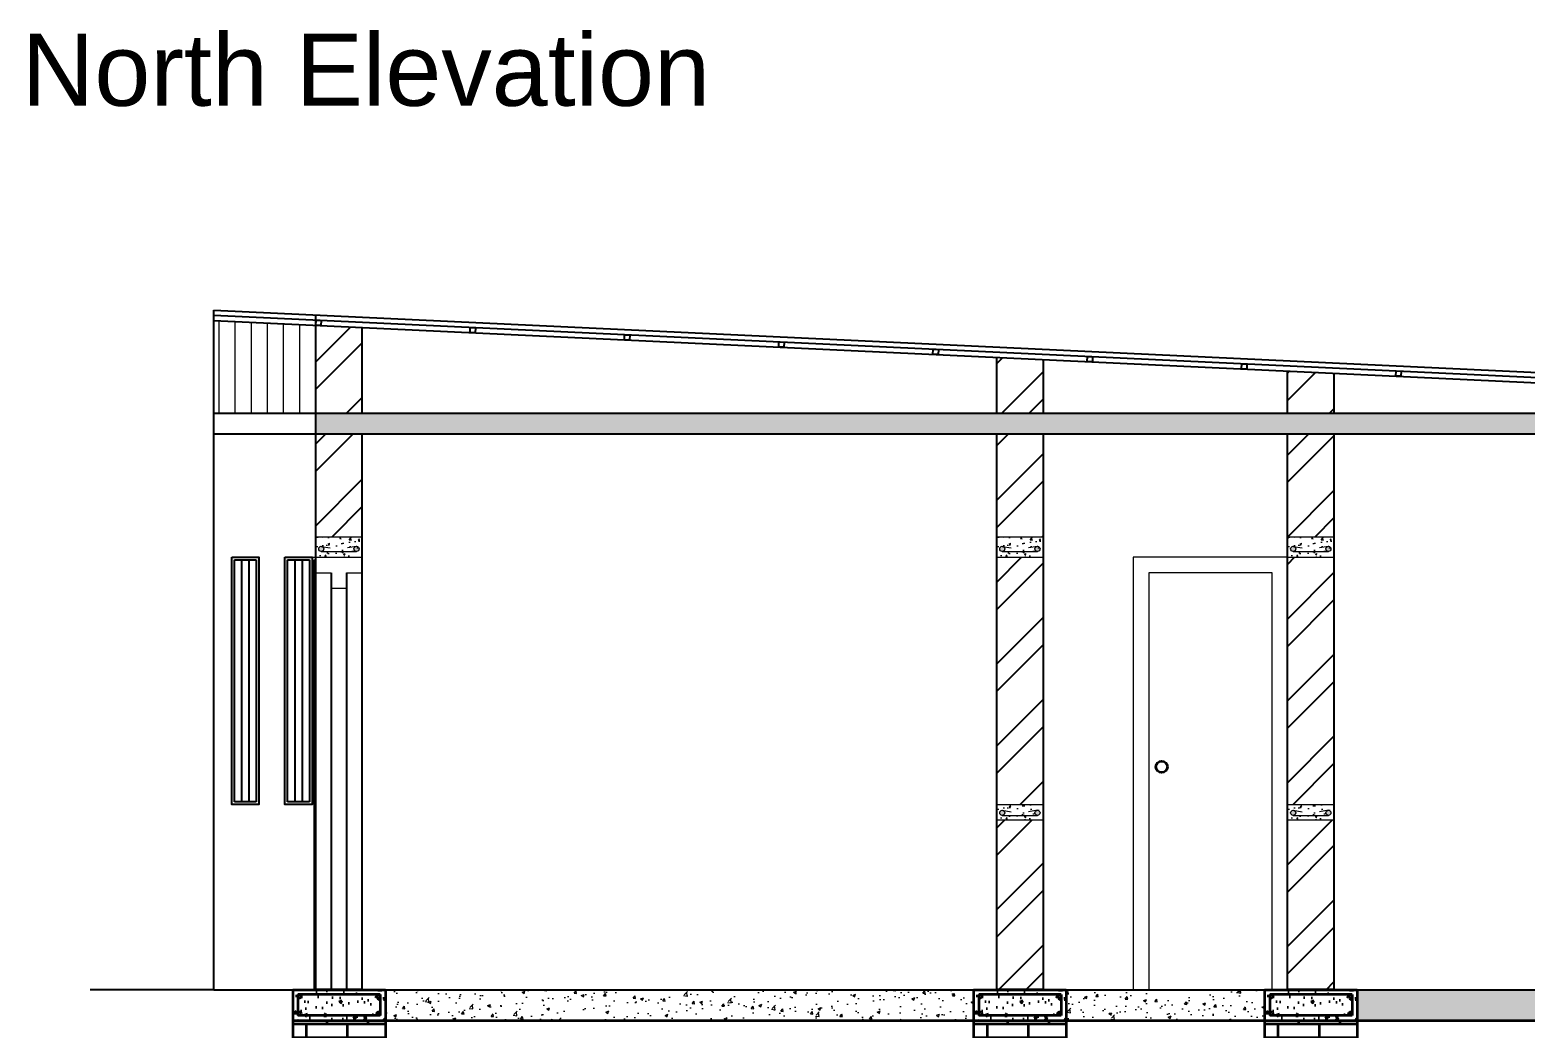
# Model space of a CAD drawing. Header units: inches. Extents: x 392906 to 410488, y -52747 to -40742.
# Drawn here: x 395132.7 to 395423.1, y -52629.7 to -52435.8 of the extents above; entities that cross this region are included whole.
import ezdxf

# ---------------------------------------------------------------- set-up
doc = ezdxf.new("R2010")
doc.units = ezdxf.units.IN
doc.header["$LTSCALE"] = 2
doc.header["$MEASUREMENT"] = 0
doc.layers.get('0').update_dxf_attribs({"linetype": 'CONTINUOUS'})
for name, color, linetype, lineweight in [('door', 20, 'CONTINUOUS', 35), ('steps', 253, 'CONTINUOUS', 20), ('WALL - A', 1, 'CONTINUOUS', 40)]:
    doc.layers.add(name, color=color, linetype=linetype, lineweight=lineweight)
doc.styles.get("Standard").update_dxf_attribs({"font": 'ARIALN.TTF'})
pattern_1 = [(45, (-8202.434, -2872.334), (-7.9549513, 7.9549513), []), (45, (-8197.13, -2872.334), (-7.9549513, 7.9549513), [])]
pattern_2 = [(50, (-8202.434, -2872.334), (5.73808146, -0.50201708), [0.6, -6.6]), (355, (-8202.434, -2872.334), (-1.11001067, 6.01753707), [0.48, -5.28]), (100.4514445, (-8201.9557, -2872.376), (4.628070774, 5.51551993), [0.50992154, -5.6091369]), (46.1842, (-8202.434, -2870.734), (8.53793065, -1.32415425), [0.9, -9.9]), (96.6356355, (-8201.722, -2870.844), (7.47729557, 7.7929488), [0.76488274, -8.41371008]), (351.184164, (-8202.434, -2870.734), (7.47729556, 7.7929488), [0.72, -7.92]), (21, (-8201.634, -2871.134), (4.775256417, -3.220951125), [0.6, -6.6]), (326, (-8201.634, -2871.134), (1.946522655, 5.80120036), [0.48, -5.28]), (71.4514447, (-8201.236, -2871.4025), (6.721779014, 2.58024922), [0.50992152, -5.6091369]), (37.5, (-8202.4338, -2872.334), (0.097278843, 2.663150831), [0, -5.216, 0, -5.36, 0, -5.3]), (7.5, (-8202.4338, -2872.334), (2.1045563, 3.155293695), [0, -3.056, 0, -5.096, 0, -2.02]), (327.5, (-8204.2178, -2872.334), (4.270579489, -0.180438974), [0, -2, 0, -6.24, 0, -8.28]), (317.5, (-8205.018, -2872.334), (4.665489355, 0.80083986), [0, -2.6, 0, -4.144, 0, -5.88])]
pattern_3 = [(50, (330864.4597, 63890.007), (5.73808146, -0.50201708), [0.6, -6.6]), (355, (330864.4597, 63890.007), (-1.11001067, 6.01753707), [0.48, -5.28]), (100.4514, (330864.938, 63889.9654), (4.62807505, 5.51551634), [0.50992152, -5.6091369]), (46.1842, (330864.46, 63891.607), (8.5379284, -1.3241521), [0.9, -9.9]), (96.6356, (330865.171, 63891.497), (7.47730164, 7.79294297), [0.7648823, -8.413704]), (351.1842, (330864.46, 63891.607), (7.47729556, 7.7929488), [0.72, -7.92]), (21, (330865.2597, 63891.207), (4.77525642, -3.22095113), [0.6, -6.6]), (326, (330865.2597, 63891.207), (1.94652266, 5.80120036), [0.48, -5.28]), (71.4514, (330865.6576, 63890.939), (6.72178103, 2.58024397), [0.50992152, -5.6091369]), (37.5, (330864.4597, 63890.0072), (0.097278843, 2.66315083), [0, -5.216, 0, -5.36, 0, -5.3]), (7.5, (330864.4597, 63890.0072), (2.1045563, 3.155293695), [0, -3.056, 0, -5.096, 0, -2.02]), (327.5, (330862.6757, 63890.0072), (4.27057949, -0.180438974), [0, -2, 0, -6.24, 0, -8.28]), (317.5, (330861.8757, 63890.0072), (4.66548935, 0.80083986), [0, -2.6, 0, -4.144, 0, -5.88])]
pattern_4 = [(50, (330996.7004, 63890.007), (5.73808146, -0.50201708), [0.6, -6.6]), (355, (330996.7004, 63890.007), (-1.11001067, 6.01753707), [0.48, -5.28]), (100.4514, (330997.1785, 63889.9654), (4.62807505, 5.51551634), [0.50992152, -5.6091369]), (46.1842, (330996.7004, 63891.607), (8.5379284, -1.3241521), [0.9, -9.9]), (96.6356, (330997.412, 63891.497), (7.47730164, 7.79294297), [0.7648823, -8.413704]), (351.1842, (330996.7, 63891.607), (7.47729556, 7.7929488), [0.72, -7.92]), (21, (330997.5004, 63891.207), (4.77525642, -3.22095113), [0.6, -6.6]), (326, (330997.5004, 63891.207), (1.94652266, 5.80120036), [0.48, -5.28]), (71.4514, (330997.8983, 63890.939), (6.72178103, 2.58024397), [0.50992152, -5.6091369]), (37.5, (330996.7004, 63890.0072), (0.097278843, 2.66315083), [0, -5.216, 0, -5.36, 0, -5.3]), (7.5, (330996.7004, 63890.0072), (2.1045563, 3.155293695), [0, -3.056, 0, -5.096, 0, -2.02]), (327.5, (330994.9164, 63890.0072), (4.27057949, -0.180438974), [0, -2, 0, -6.24, 0, -8.28]), (317.5, (330994.1164, 63890.0072), (4.66548935, 0.80083986), [0, -2.6, 0, -4.144, 0, -5.88])]
pattern_5 = [(50, (331053.21, 63890.007), (5.73808146, -0.50201708), [0.6, -6.6]), (355, (331053.21, 63890.007), (-1.11001067, 6.01753707), [0.48, -5.28]), (100.4514, (331053.6883, 63889.9654), (4.62807505, 5.51551634), [0.50992152, -5.6091369]), (46.1842, (331053.21, 63891.607), (8.5379284, -1.3241521), [0.9, -9.9]), (96.6356, (331053.922, 63891.497), (7.47730164, 7.79294297), [0.7648823, -8.413704]), (351.1842, (331053.21, 63891.607), (7.47729556, 7.7929488), [0.72, -7.92]), (21, (331054.01, 63891.207), (4.77525642, -3.22095113), [0.6, -6.6]), (326, (331054.01, 63891.207), (1.94652266, 5.80120036), [0.48, -5.28]), (71.4514, (331054.408, 63890.939), (6.72178103, 2.58024397), [0.50992152, -5.6091369]), (37.5, (331053.2101, 63890.0072), (0.097278843, 2.66315083), [0, -5.216, 0, -5.36, 0, -5.3]), (7.5, (331053.21, 63890.0072), (2.1045563, 3.155293695), [0, -3.056, 0, -5.096, 0, -2.02]), (327.5, (331051.4261, 63890.0072), (4.27057949, -0.180438974), [0, -2, 0, -6.24, 0, -8.28]), (317.5, (331050.626, 63890.0072), (4.66548935, 0.80083986), [0, -2.6, 0, -4.144, 0, -5.88])]

msp = doc.modelspace()

# ---------------------------------------------------------------- hatches: boundary and pattern name
at = {"linetype": 'ByBlock', "lineweight": 5}
h = msp.add_hatch(dxfattribs=at)
h.set_pattern_fill('AR-CONC', scale=0.5, style=0)
h.set_pattern_definition([(50, (348949.264, 16269.5362), (3.58630091, -0.31376067), [0.375, -4.125]), (355, (348949.264, 16269.5362), (-0.69375667, 3.76096067), [0.3, -3.3]), (100.4514, (348949.5628, 16269.51), (2.89254691, 3.44719771), [0.31870095, -3.50571056]), (46.1842, (348949.264, 16270.536), (5.33620524, -0.82759507), [0.5625, -6.1875]), (96.6356, (348949.7086, 16270.467), (4.67331353, 4.87058935), [0.47805144, -5.258565]), (351.1842, (348949.264, 16270.536), (4.67330973, 4.870593), [0.45, -4.95]), (21, (348949.764, 16270.2862), (2.98453526, -2.01309445), [0.375, -4.125]), (326, (348949.764, 16270.2862), (1.21657666, 3.62575023), [0.3, -3.3]), (71.4514, (348950.0127, 16270.1184), (4.20111314, 1.61265248), [0.31870095, -3.50571056]), (37.5, (348949.264, 16269.5362), (0.060799277, 1.66446927), [0, -3.26, 0, -3.35, 0, -3.3125]), (7.5, (348949.264, 16269.5362), (1.315347687, 1.97205856), [0, -1.91, 0, -3.185, 0, -1.2625]), (327.5, (348948.149, 16269.5362), (2.66911218, -0.112774359), [0, -1.25, 0, -3.9, 0, -5.175]), (317.5, (348947.649, 16269.5362), (2.91593085, 0.50052491), [0, -1.625, 0, -2.59, 0, -3.675])])
h.paths.add_polyline_path([(395197.19, -52534.21), (395188.19, -52534.21), (395188.19, -52538.21), (395197.19, -52538.21)])
edge = h.paths.add_edge_path(flags=16)
edge.add_arc((395196.11, -52536.86), 0.496, 180, 268.058, ccw=False)
edge.add_arc((395196.11, -52536.86), 0.496, 0, 180, ccw=False)
edge.add_arc((395196.11, -52536.86), 0.496, -91.942, 0, ccw=False)
edge.add_line((395196.09, -52537.35), (395189.29, -52537.35))
edge.add_arc((395189.27, -52536.86), 0.496, 180, 271.942, ccw=False)
edge.add_arc((395189.27, -52536.86), 0.496, 0, 180, ccw=False)
edge.add_arc((395189.27, -52536.86), 0.496, -88.058, 0, ccw=False)
edge.add_line((395189.29, -52537.35), (395196.09, -52537.35))
h = msp.add_hatch(dxfattribs=at)
h.set_pattern_fill('AR-CONC', scale=0.5, style=0)
h.set_pattern_definition([(50, (349081.522, 16269.5362), (3.58630091, -0.31376067), [0.375, -4.125]), (355, (349081.522, 16269.5362), (-0.69375667, 3.76096067), [0.3, -3.3]), (100.4514, (349081.821, 16269.51), (2.89254691, 3.44719771), [0.31870095, -3.50571056]), (46.1842, (349081.522, 16270.536), (5.33620524, -0.82759507), [0.5625, -6.1875]), (96.6356, (349081.9667, 16270.467), (4.67331353, 4.87058935), [0.47805144, -5.258565]), (351.1842, (349081.522, 16270.536), (4.67330973, 4.870593), [0.45, -4.95]), (21, (349082.022, 16270.2862), (2.98453526, -2.01309445), [0.375, -4.125]), (326, (349082.022, 16270.2862), (1.21657666, 3.62575023), [0.3, -3.3]), (71.4514, (349082.2708, 16270.1184), (4.20111314, 1.61265248), [0.31870095, -3.50571056]), (37.5, (349081.522, 16269.5362), (0.060799277, 1.66446927), [0, -3.26, 0, -3.35, 0, -3.3125]), (7.5, (349081.522, 16269.5362), (1.315347687, 1.97205856), [0, -1.91, 0, -3.185, 0, -1.2625]), (327.5, (349080.407, 16269.5362), (2.66911218, -0.112774359), [0, -1.25, 0, -3.9, 0, -5.175]), (317.5, (349079.907, 16269.5362), (2.91593085, 0.50052491), [0, -1.625, 0, -2.59, 0, -3.675])])
h.paths.add_polyline_path([(395329.45, -52534.21), (395320.45, -52534.21), (395320.45, -52538.21), (395329.45, -52538.21)])
edge = h.paths.add_edge_path(flags=16)
edge.add_arc((395328.36, -52536.86), 0.496, 180, 268.058, ccw=False)
edge.add_arc((395328.36, -52536.86), 0.496, 0, 180, ccw=False)
edge.add_arc((395328.36, -52536.86), 0.496, -91.942, 0, ccw=False)
edge.add_line((395328.35, -52537.35), (395321.55, -52537.35))
edge.add_arc((395321.53, -52536.86), 0.496, 180, 271.942, ccw=False)
edge.add_arc((395321.53, -52536.86), 0.496, 0, 180, ccw=False)
edge.add_arc((395321.53, -52536.86), 0.496, -88.058, 0, ccw=False)
edge.add_line((395321.55, -52537.35), (395328.35, -52537.35))
h = msp.add_hatch(dxfattribs=at)
h.set_pattern_fill('AR-CONC', scale=0.5, style=0)
h.set_pattern_definition([(50, (349138.022, 16269.5362), (3.58630091, -0.31376067), [0.375, -4.125]), (355, (349138.022, 16269.5362), (-0.69375667, 3.76096067), [0.3, -3.3]), (100.4514, (349138.321, 16269.51), (2.89254691, 3.44719771), [0.31870095, -3.50571056]), (46.1842, (349138.022, 16270.536), (5.33620524, -0.82759507), [0.5625, -6.1875]), (96.6356, (349138.4667, 16270.467), (4.67331353, 4.87058935), [0.47805144, -5.258565]), (351.1842, (349138.022, 16270.536), (4.67330973, 4.870593), [0.45, -4.95]), (21, (349138.522, 16270.2862), (2.98453526, -2.01309445), [0.375, -4.125]), (326, (349138.522, 16270.2862), (1.21657666, 3.62575023), [0.3, -3.3]), (71.4514, (349138.7708, 16270.1184), (4.20111314, 1.61265248), [0.31870095, -3.50571056]), (37.5, (349138.022, 16269.5362), (0.060799277, 1.66446927), [0, -3.26, 0, -3.35, 0, -3.3125]), (7.5, (349138.022, 16269.5362), (1.315347687, 1.97205856), [0, -1.91, 0, -3.185, 0, -1.2625]), (327.5, (349136.907, 16269.5362), (2.66911218, -0.112774359), [0, -1.25, 0, -3.9, 0, -5.175]), (317.5, (349136.407, 16269.5362), (2.91593085, 0.50052491), [0, -1.625, 0, -2.59, 0, -3.675])])
h.paths.add_polyline_path([(395385.95, -52534.21), (395376.95, -52534.21), (395376.95, -52538.21), (395385.95, -52538.21)])
edge = h.paths.add_edge_path(flags=16)
edge.add_arc((395384.86, -52536.86), 0.496, 180, 268.058, ccw=False)
edge.add_arc((395384.86, -52536.86), 0.496, 0, 180, ccw=False)
edge.add_arc((395384.86, -52536.86), 0.496, -91.942, 0, ccw=False)
edge.add_line((395384.85, -52537.35), (395378.05, -52537.35))
edge.add_arc((395378.03, -52536.86), 0.496, 180, 271.942, ccw=False)
edge.add_arc((395378.03, -52536.86), 0.496, 0, 180, ccw=False)
edge.add_arc((395378.03, -52536.86), 0.496, -88.058, 0, ccw=False)
edge.add_line((395378.05, -52537.35), (395384.85, -52537.35))
h = msp.add_hatch(color=7, dxfattribs=at)
h.paths.add_polyline_path([(395196.6, -52536.58, 0.414214), (395196.11, -52536.09), (395195.94, -52536.12, 0.315664), (395195.61, -52536.58, 1)])
h.paths.add_polyline_path([(395189.44, -52536.12), (395189.27, -52536.09, 0.414214), (395188.78, -52536.58, 0.404321), (395189.26, -52537.08), (395189.29, -52537.08, 0.404321), (395189.77, -52536.58, 0.315664)])
h = msp.add_hatch(color=7, dxfattribs=at)
h.paths.add_polyline_path([(395328.86, -52536.58, 0.414214), (395328.36, -52536.09), (395328.2, -52536.12, 0.315664), (395327.87, -52536.58, 1)])
h.paths.add_polyline_path([(395321.7, -52536.12), (395321.53, -52536.09, 0.414214), (395321.03, -52536.58, 0.404321), (395321.51, -52537.08), (395321.55, -52537.08, 0.404321), (395322.03, -52536.58, 0.315664)])
h = msp.add_hatch(color=7, dxfattribs=at)
h.paths.add_polyline_path([(395385.36, -52536.58, 0.414214), (395384.86, -52536.09), (395384.7, -52536.12, 0.315664), (395384.37, -52536.58, 1)])
h.paths.add_polyline_path([(395378.2, -52536.12), (395378.03, -52536.09, 0.414214), (395377.53, -52536.58, 0.404321), (395378.01, -52537.08), (395378.05, -52537.08, 0.404321), (395378.53, -52536.58, 0.315664)])
h = msp.add_hatch(dxfattribs=at)
h.set_pattern_fill('AR-CONC', scale=0.5, style=0)
h.set_pattern_definition([(50, (349081.522, 16218.5362), (3.58630091, -0.31376067), [0.375, -4.125]), (355, (349081.522, 16218.5362), (-0.69375667, 3.76096067), [0.3, -3.3]), (100.4514, (349081.821, 16218.51), (2.89254691, 3.44719771), [0.31870095, -3.50571056]), (46.1842, (349081.522, 16219.536), (5.33620524, -0.82759507), [0.5625, -6.1875]), (96.6356, (349081.9667, 16219.467), (4.67331353, 4.87058935), [0.47805144, -5.258565]), (351.1842, (349081.522, 16219.536), (4.67330973, 4.870593), [0.45, -4.95]), (21, (349082.022, 16219.2862), (2.98453526, -2.01309445), [0.375, -4.125]), (326, (349082.022, 16219.2862), (1.21657666, 3.62575023), [0.3, -3.3]), (71.4514, (349082.2708, 16219.1184), (4.20111314, 1.61265248), [0.31870095, -3.50571056]), (37.5, (349081.522, 16218.5362), (0.060799277, 1.66446927), [0, -3.26, 0, -3.35, 0, -3.3125]), (7.5, (349081.522, 16218.5362), (1.315347687, 1.97205856), [0, -1.91, 0, -3.185, 0, -1.2625]), (327.5, (349080.407, 16218.5362), (2.66911218, -0.112774359), [0, -1.25, 0, -3.9, 0, -5.175]), (317.5, (349079.907, 16218.5362), (2.91593085, 0.50052491), [0, -1.625, 0, -2.59, 0, -3.675])])
h.paths.add_polyline_path([(395329.45, -52586.21), (395320.45, -52586.21), (395320.45, -52589.21), (395329.45, -52589.21)])
h.paths.add_polyline_path([(395328.35, -52588.35, -0.404321), (395327.87, -52587.86, -1), (395328.86, -52587.86, -0.424176), (395328.35, -52588.35), (395321.55, -52588.35, -0.424176), (395321.03, -52587.86, -1), (395322.03, -52587.86, -0.404321), (395321.55, -52588.35)], flags=16)
h = msp.add_hatch(color=7, dxfattribs=at)
h.paths.add_polyline_path([(395328.86, -52587.86, 0.414214), (395328.36, -52587.36), (395328.2, -52587.39, 0.315664), (395327.87, -52587.86, 1)])
h.paths.add_polyline_path([(395321.7, -52587.39), (395321.53, -52587.36, 0.414214), (395321.03, -52587.86, 0.404321), (395321.51, -52588.35), (395321.55, -52588.35, 0.404321), (395322.03, -52587.86, 0.315664)])
h = msp.add_hatch(dxfattribs=at)
h.set_pattern_fill('AR-CONC', scale=0.5, style=0)
h.set_pattern_definition([(50, (349138.022, 16218.5362), (3.58630091, -0.31376067), [0.375, -4.125]), (355, (349138.022, 16218.5362), (-0.69375667, 3.76096067), [0.3, -3.3]), (100.4514, (349138.321, 16218.51), (2.89254691, 3.44719771), [0.31870095, -3.50571056]), (46.1842, (349138.022, 16219.536), (5.33620524, -0.82759507), [0.5625, -6.1875]), (96.6356, (349138.4667, 16219.467), (4.67331353, 4.87058935), [0.47805144, -5.258565]), (351.1842, (349138.022, 16219.536), (4.67330973, 4.870593), [0.45, -4.95]), (21, (349138.522, 16219.2862), (2.98453526, -2.01309445), [0.375, -4.125]), (326, (349138.522, 16219.2862), (1.21657666, 3.62575023), [0.3, -3.3]), (71.4514, (349138.7708, 16219.1184), (4.20111314, 1.61265248), [0.31870095, -3.50571056]), (37.5, (349138.022, 16218.5362), (0.060799277, 1.66446927), [0, -3.26, 0, -3.35, 0, -3.3125]), (7.5, (349138.022, 16218.5362), (1.315347687, 1.97205856), [0, -1.91, 0, -3.185, 0, -1.2625]), (327.5, (349136.907, 16218.5362), (2.66911218, -0.112774359), [0, -1.25, 0, -3.9, 0, -5.175]), (317.5, (349136.407, 16218.5362), (2.91593085, 0.50052491), [0, -1.625, 0, -2.59, 0, -3.675])])
h.paths.add_polyline_path([(395385.95, -52586.21), (395376.95, -52586.21), (395376.95, -52589.21), (395385.95, -52589.21)])
h.paths.add_polyline_path([(395384.85, -52588.35, -0.404321), (395384.37, -52587.86, -1), (395385.36, -52587.86, -0.424176), (395384.85, -52588.35), (395378.05, -52588.35, -0.424176), (395377.53, -52587.86, -1), (395378.53, -52587.86, -0.404321), (395378.05, -52588.35)], flags=16)
h = msp.add_hatch(color=7, dxfattribs=at)
h.paths.add_polyline_path([(395385.36, -52587.86, 0.414214), (395384.86, -52587.36), (395384.7, -52587.39, 0.315664), (395384.37, -52587.86, 1)])
h.paths.add_polyline_path([(395378.2, -52587.39), (395378.03, -52587.36, 0.414214), (395377.53, -52587.86, 0.404321), (395378.01, -52588.35), (395378.05, -52588.35, 0.404321), (395378.53, -52587.86, 0.315664)])
at = {"layer": 'door', "ltscale": 0.5}
h = msp.add_hatch(dxfattribs=at)
h.set_pattern_fill('AR-CONC', color=256, scale=0.8, style=0)
h.set_pattern_definition(pattern_2)
h.paths.add_polyline_path([(395550.95, -52510.21), (395188.19, -52510.21), (395188.19, -52514.21), (395550.95, -52514.21)])
h = msp.add_hatch(dxfattribs=at)
h.set_pattern_fill('AR-CONC', color=256, scale=0.8, style=0)
h.set_pattern_definition(pattern_3)
h.paths.add_polyline_path([(395201.71, -52622.21), (395183.71, -52622.21), (395183.71, -52628.21), (395201.71, -52628.21), (395201.71, -52623.16)])
h.paths.add_polyline_path([(395200.71, -52623.16), (395200.71, -52627.21), (395184.71, -52627.21), (395184.71, -52623.16), (395185.01, -52623.16, -0.049683), (395185.07, -52623.16)], flags=16)
h.paths.add_polyline_path([(395200.7, -52623.5, -1), (395200.03, -52623.5, -1)], flags=0)
h.paths.add_polyline_path([(395200.71, -52626.88, -1), (395200.04, -52626.88, -1)], flags=16)
h.paths.add_polyline_path([(395185.38, -52626.88, -1), (395184.71, -52626.88, -1)], flags=16)
h = msp.add_hatch(dxfattribs=at)
h.set_pattern_fill('AR-CONC', color=256, scale=0.8, style=0)
h.set_pattern_definition(pattern_4)
h.paths.add_polyline_path([(395333.95, -52622.21), (395315.95, -52622.21), (395315.95, -52628.21), (395333.95, -52628.21), (395333.95, -52623.16)])
h.paths.add_polyline_path([(395332.95, -52623.16), (395332.95, -52627.21), (395316.95, -52627.21), (395316.95, -52623.16), (395317.25, -52623.16, -0.049683), (395317.32, -52623.16)], flags=16)
h.paths.add_polyline_path([(395332.94, -52623.5, -1), (395332.27, -52623.5, -1)], flags=0)
h.paths.add_polyline_path([(395332.95, -52626.88, -1), (395332.28, -52626.88, -1)], flags=16)
h.paths.add_polyline_path([(395317.62, -52626.88, -1), (395316.95, -52626.88, -1)], flags=16)
h = msp.add_hatch(dxfattribs=at)
h.set_pattern_fill('AR-CONC', color=256, scale=0.8, style=0)
h.set_pattern_definition(pattern_5)
h.paths.add_polyline_path([(395390.46, -52622.21), (395372.46, -52622.21), (395372.46, -52628.21), (395390.46, -52628.21), (395390.46, -52623.16)])
h.paths.add_polyline_path([(395389.46, -52623.16), (395389.46, -52627.21), (395373.46, -52627.21), (395373.46, -52623.16), (395373.76, -52623.16, -0.049683), (395373.82, -52623.16)], flags=16)
h.paths.add_polyline_path([(395389.45, -52623.5, -1), (395388.78, -52623.5, -1)], flags=0)
h.paths.add_polyline_path([(395389.46, -52626.88, -1), (395388.79, -52626.88, -1)], flags=16)
h.paths.add_polyline_path([(395374.13, -52626.88, -1), (395373.46, -52626.88, -1)], flags=16)
h = msp.add_hatch(dxfattribs=at)
h.set_pattern_fill('AR-CONC', color=256, scale=0.8, style=0)
h.set_pattern_definition(pattern_3)
h.paths.add_polyline_path([(395200.71, -52623.16), (395184.71, -52623.16), (395184.71, -52627.21), (395200.71, -52627.21)])
h = msp.add_hatch(color=256, dxfattribs=at)
h.paths.add_polyline_path([(395185.38, -52623.5, 0.385424), (395185.07, -52623.16), (395185.01, -52623.16, 0.385424), (395184.71, -52623.5, 1)])
h.paths.add_polyline_path([(395184.71, -52626.88, 1), (395185.38, -52626.88, 1)])
h.paths.add_polyline_path([(395200.03, -52623.5, 1), (395200.7, -52623.5, 1)])
h.paths.add_polyline_path([(395200.04, -52626.88, 1), (395200.71, -52626.88, 1)])
h = msp.add_hatch(dxfattribs=at)
h.set_pattern_fill('AR-CONC', color=256, scale=0.8, style=0)
h.set_pattern_definition(pattern_4)
h.paths.add_polyline_path([(395332.95, -52623.16), (395316.95, -52623.16), (395316.95, -52627.21), (395332.95, -52627.21)])
h = msp.add_hatch(color=256, dxfattribs=at)
h.paths.add_polyline_path([(395317.62, -52623.5, 0.385424), (395317.32, -52623.16), (395317.25, -52623.16, 0.385424), (395316.95, -52623.5, 1)])
h.paths.add_polyline_path([(395316.95, -52626.88, 1), (395317.62, -52626.88, 1)])
h.paths.add_polyline_path([(395332.27, -52623.5, 1), (395332.94, -52623.5, 1)])
h.paths.add_polyline_path([(395332.28, -52626.88, 1), (395332.95, -52626.88, 1)])
h = msp.add_hatch(dxfattribs=at)
h.set_pattern_fill('AR-CONC', color=256, scale=0.8, style=0)
h.set_pattern_definition(pattern_5)
h.paths.add_polyline_path([(395389.46, -52623.16), (395373.46, -52623.16), (395373.46, -52627.21), (395389.46, -52627.21)])
h = msp.add_hatch(color=256, dxfattribs=at)
h.paths.add_polyline_path([(395374.13, -52623.5, 0.385424), (395373.82, -52623.16), (395373.76, -52623.16, 0.385424), (395373.46, -52623.5, 1)])
h.paths.add_polyline_path([(395373.46, -52626.88, 1), (395374.13, -52626.88, 1)])
h.paths.add_polyline_path([(395388.78, -52623.5, 1), (395389.45, -52623.5, 1)])
h.paths.add_polyline_path([(395388.79, -52626.88, 1), (395389.46, -52626.88, 1)])
at = {"layer": 'door', "ltscale": 0.5, "transparency": 33554648}
h = msp.add_hatch(dxfattribs=at)
h.set_pattern_fill('AR-BRSTD', color=256)
h.set_pattern_definition([(0, (239790.3857, -25734.7872), (0, 2.667), []), (90, (239790.3857, -25734.787), (-4, 2.667), [2.667, -2.667])])
h.paths.add_polyline_path([(395201.71, -52628.21), (395183.71, -52628.21), (395183.71, -52646.21), (395201.71, -52646.21)])
h.paths.add_polyline_path([(395204.71, -52646.21), (395180.71, -52646.21), (395180.71, -52658.21), (395201.71, -52658.21), (395204.71, -52658.21)])
h.paths.add_polyline_path([(395208.71, -52658.21), (395201.71, -52658.21), (395180.71, -52658.21), (395176.71, -52658.21), (395176.71, -52670.21), (395208.71, -52670.21)])
h = msp.add_hatch(dxfattribs=at)
h.set_pattern_fill('AR-BRSTD', color=256)
h.set_pattern_definition([(0, (239922.6264, -25734.7872), (0, 2.667), []), (90, (239922.6264, -25734.787), (-4, 2.667), [2.667, -2.667])])
h.paths.add_polyline_path([(395333.95, -52628.21), (395315.95, -52628.21), (395315.95, -52646.21), (395333.95, -52646.21)])
h.paths.add_polyline_path([(395336.95, -52646.21), (395312.95, -52646.21), (395312.95, -52658.21), (395333.95, -52658.21), (395336.95, -52658.21)])
h.paths.add_polyline_path([(395340.95, -52658.21), (395333.95, -52658.21), (395312.95, -52658.21), (395308.95, -52658.21), (395308.95, -52670.21), (395340.95, -52670.21)])
h = msp.add_hatch(dxfattribs=at)
h.set_pattern_fill('AR-BRSTD', color=256)
h.set_pattern_definition([(0, (239979.1361, -25734.7872), (0, 2.667), []), (90, (239979.136, -25734.787), (-4, 2.667), [2.667, -2.667])])
h.paths.add_polyline_path([(395390.46, -52628.21), (395372.46, -52628.21), (395372.46, -52646.21), (395390.46, -52646.21)])
h.paths.add_polyline_path([(395393.46, -52646.21), (395369.46, -52646.21), (395369.46, -52658.21), (395390.46, -52658.21), (395393.46, -52658.21)])
h.paths.add_polyline_path([(395397.46, -52658.21), (395390.46, -52658.21), (395369.46, -52658.21), (395365.46, -52658.21), (395365.46, -52670.21), (395397.46, -52670.21)])
at = {"layer": 'steps', "ltscale": 0.3}
h = msp.add_hatch(dxfattribs=at)
h.set_pattern_fill('ANSI31', scale=25, angle=45)
h.set_pattern_definition([(90, (-8202.4338, -2872.334), (-3.125, 0), [])])
h.paths.add_polyline_path([(395188.19, -52493.15), (395168.38, -52492.21), (395168.38, -52510.21), (395188.19, -52510.21)])
h = msp.add_hatch(dxfattribs=at)
h.set_pattern_fill('AR-CONC', scale=0.8, style=0)
h.set_pattern_definition([(50, (-9304.6937, -5708.8094), (5.73808146, -0.50201708), [0.6, -6.6]), (355, (-9304.6937, -5708.8094), (-1.11001067, 6.01753707), [0.48, -5.28]), (100.4514445, (-9304.2155, -5708.851), (4.628070774, 5.51551993), [0.50992154, -5.6091369]), (46.1842, (-9304.694, -5707.2094), (8.53793065, -1.32415425), [0.9, -9.9]), (96.6356355, (-9303.982, -5707.32), (7.47729557, 7.7929488), [0.76488274, -8.41371008]), (351.184164, (-9304.694, -5707.209), (7.47729556, 7.7929488), [0.72, -7.92]), (21, (-9303.8937, -5707.6094), (4.775256417, -3.220951125), [0.6, -6.6]), (326, (-9303.8937, -5707.6094), (1.946522655, 5.80120036), [0.48, -5.28]), (71.4514447, (-9303.496, -5707.878), (6.721779014, 2.58024922), [0.50992152, -5.6091369]), (37.5, (-9304.6937, -5708.8094), (0.097278843, 2.663150831), [0, -5.216, 0, -5.36, 0, -5.3]), (7.5, (-9304.6937, -5708.8094), (2.1045563, 3.155293695), [0, -3.056, 0, -5.096, 0, -2.02]), (327.5, (-9306.4777, -5708.8094), (4.270579489, -0.180438974), [0, -2, 0, -6.24, 0, -8.28]), (317.5, (-9307.2777, -5708.8094), (4.665489355, 0.80083986), [0, -2.6, 0, -4.144, 0, -5.88])])
h.paths.add_polyline_path([(395201.71, -52622.21), (395201.71, -52628.21), (395315.95, -52628.21), (395315.95, -52622.21)])
h = msp.add_hatch(dxfattribs=at)
h.set_pattern_fill('AR-CONC', scale=0.8, style=0)
h.set_pattern_definition(pattern_2)
h.paths.add_polyline_path([(395372.46, -52622.21), (395333.95, -52622.21), (395333.95, -52628.21), (395372.46, -52628.21)])
h = msp.add_hatch(dxfattribs=at)
h.set_pattern_fill('AR-CONC', scale=0.8, style=0)
h.set_pattern_definition(pattern_2)
h.paths.add_polyline_path([(395537.45, -52622.21), (395390.46, -52622.21), (395390.46, -52628.21), (395537.45, -52628.21)])
at = {"layer": 'WALL - A', "lineweight": 25}
h = msp.add_hatch(dxfattribs=at)
h.set_pattern_fill('ANSI32', color=256, scale=30, style=0)
h.set_pattern_definition(pattern_1)
h.paths.add_polyline_path([(395197.22, -52493.57), (395189.19, -52493.19), (395189.19, -52493.2), (395188.2, -52493.15), (395188.19, -52493.15), (395188.19, -52510.21), (395197.22, -52510.21)])
h = msp.add_hatch(dxfattribs=at)
h.set_pattern_fill('ANSI32', color=256, scale=30, style=0)
h.set_pattern_definition(pattern_1)
h.paths.add_polyline_path([(395329.45, -52499.79), (395320.45, -52499.37), (395320.45, -52510.21), (395329.45, -52510.21)])
h = msp.add_hatch(dxfattribs=at)
h.set_pattern_fill('ANSI32', color=256, scale=30, style=0)
h.set_pattern_definition(pattern_1)
h.paths.add_polyline_path([(395385.95, -52502.45), (395376.95, -52502.03), (395376.95, -52510.21), (395385.95, -52510.21)])
h = msp.add_hatch(dxfattribs=at)
h.set_pattern_fill('ANSI32', color=256, scale=30, style=0)
h.set_pattern_definition(pattern_1)
h.paths.add_polyline_path([(395197.22, -52514.21), (395188.19, -52514.21), (395188.19, -52534.21), (395197.22, -52534.21)])
h = msp.add_hatch(dxfattribs=at)
h.set_pattern_fill('ANSI32', color=256, scale=30, style=0)
h.set_pattern_definition(pattern_1)
h.paths.add_polyline_path([(395329.45, -52514.21), (395320.45, -52514.21), (395320.45, -52534.21), (395329.45, -52534.21)])
h = msp.add_hatch(dxfattribs=at)
h.set_pattern_fill('ANSI32', color=256, scale=30, style=0)
h.set_pattern_definition(pattern_1)
h.paths.add_polyline_path([(395385.95, -52514.21), (395376.95, -52514.21), (395376.95, -52534.21), (395385.95, -52534.21)])
h = msp.add_hatch(dxfattribs=at)
h.set_pattern_fill('ANSI32', color=256, scale=30, style=0)
h.set_pattern_definition(pattern_1)
h.paths.add_polyline_path([(395329.45, -52538.21), (395320.45, -52538.21), (395320.45, -52586.21), (395329.45, -52586.21)])
h = msp.add_hatch(dxfattribs=at)
h.set_pattern_fill('ANSI32', color=256, scale=30, style=0)
h.set_pattern_definition(pattern_1)
h.paths.add_polyline_path([(395376.97, -52586.21), (395385.95, -52586.21), (395385.95, -52538.21), (395376.97, -52538.21)])
h = msp.add_hatch(dxfattribs=at)
h.set_pattern_fill('ANSI32', color=256, scale=30, style=0)
h.set_pattern_definition(pattern_1)
h.paths.add_polyline_path([(395329.45, -52589.21), (395320.45, -52589.21), (395320.45, -52622.21), (395329.45, -52622.21)])
h = msp.add_hatch(dxfattribs=at)
h.set_pattern_fill('ANSI32', color=256, scale=30, style=0)
h.set_pattern_definition(pattern_1)
h.paths.add_polyline_path([(395385.95, -52589.21), (395376.97, -52589.21), (395376.97, -52622.21), (395385.95, -52622.21)])

# ---------------------------------------------------------------- linework, layer by layer
at = {"ltscale": 0.5}
for p, q in [((395168.38, -52490.21), (395580.95, -52509.62)), ((395168.38, -52492.21), (395168.38, -52490.21)), ((395168.38, -52491.21), (395580.95, -52510.63)), ((395188.19, -52510.21), (395188.19, -52491.14)), ((395168.38, -52622.21), (395168.38, -52492.21)), ((395168.38, -52492.21), (395580.95, -52511.63)), ((395197.22, -52510.21), (395197.22, -52493.57)), ((395320.45, -52510.21), (395320.45, -52499.37)), ((395329.45, -52499.79), (395329.45, -52510.21)), ((395376.95, -52510.21), (395376.95, -52502.03)), ((395385.95, -52502.45), (395385.95, -52510.21)), ((395168.38, -52510.21), (395550.95, -52510.21)), ((395188.19, -52622.21), (395188.19, -52510.21)), ((395168.38, -52514.21), (395550.95, -52514.21)), ((395197.22, -52622.21), (395197.22, -52514.21)), ((395320.45, -52622.21), (395320.45, -52514.21)), ((395329.45, -52514.21), (395329.45, -52622.21)), ((395376.95, -52622.21), (395376.95, -52514.21)), ((395385.95, -52514.21), (395385.95, -52622.21)), ((395172.38, -52538.71), (395176.64, -52538.71)), ((395172.38, -52585.71), (395172.38, -52538.71)), ((395173.8, -52538.71), (395173.8, -52585.71)), ((395175.22, -52538.71), (395175.22, -52585.71)), ((395176.64, -52538.71), (395176.64, -52585.71)), ((395182.71, -52538.71), (395186.97, -52538.71)), ((395182.71, -52585.71), (395182.71, -52538.71)), ((395184.13, -52538.71), (395184.13, -52585.71)), ((395185.55, -52538.71), (395185.55, -52585.71)), ((395186.97, -52538.71), (395186.97, -52585.71)), ((395187.97, -52538.71), (395188.19, -52538.71)), ((395187.97, -52622.21), (395187.97, -52538.71)), ((395191.19, -52541.21), (395191.19, -52622.21)), ((395194.19, -52541.21), (395194.19, -52622.21)), ((395176.64, -52585.71), (395172.38, -52585.71)), ((395186.97, -52585.71), (395182.71, -52585.71)), ((395168.38, -52622.21), (395144.38, -52622.21)), ((395168.38, -52622.21), (395550.95, -52622.21)), ((395188.19, -52622.21), (395197.22, -52622.21)), ((395188.21, -52622.21), (395197.21, -52622.21)), ((395320.45, -52622.21), (395329.45, -52622.21)), ((395320.45, -52622.21), (395329.45, -52622.21)), ((395376.96, -52622.21), (395385.96, -52622.21)), ((395376.97, -52622.21), (395385.95, -52622.21))]:
    msp.add_line(p, q, dxfattribs=at)
at = {"color": 7, "linetype": 'ByBlock', "lineweight": 5}
for p, q in [((395188.19, -52534.21), (395197.19, -52534.21)), ((395320.45, -52534.21), (395329.45, -52534.21)), ((395376.95, -52534.21), (395385.95, -52534.21)), ((395187.47, -52538.21), (395197.19, -52538.21)), ((395188.19, -52538.21), (395197.19, -52538.21)), ((395189.26, -52537.08), (395196.11, -52537.08)), ((395189.27, -52536.09), (395191.02, -52536.4)), ((395196.11, -52536.09), (395194.36, -52536.4)), ((395320.45, -52538.21), (395329.45, -52538.21)), ((395320.45, -52538.21), (395329.45, -52538.21)), ((395321.51, -52537.08), (395328.36, -52537.08)), ((395321.53, -52536.09), (395323.28, -52536.4)), ((395328.36, -52536.09), (395326.62, -52536.4)), ((395376.95, -52538.21), (395385.95, -52538.21)), ((395376.95, -52538.21), (395385.95, -52538.21)), ((395378.01, -52537.08), (395384.86, -52537.08)), ((395378.03, -52536.09), (395379.78, -52536.4)), ((395384.86, -52536.09), (395383.12, -52536.4)), ((395188.19, -52541.21), (395191.19, -52541.21)), ((395194.19, -52541.21), (395197.22, -52541.21)), ((395191.19, -52544.21), (395194.19, -52544.21)), ((395320.45, -52586.21), (395329.45, -52586.21)), ((395321.53, -52587.36), (395323.28, -52587.67)), ((395328.36, -52587.36), (395326.62, -52587.67)), ((395376.95, -52586.21), (395385.95, -52586.21)), ((395378.03, -52587.36), (395379.78, -52587.67)), ((395384.86, -52587.36), (395383.12, -52587.67)), ((395320.45, -52589.21), (395329.45, -52589.21)), ((395320.45, -52589.21), (395329.45, -52589.21)), ((395321.51, -52588.35), (395328.36, -52588.35)), ((395376.95, -52589.21), (395385.95, -52589.21)), ((395376.95, -52589.21), (395385.95, -52589.21)), ((395378.01, -52588.35), (395384.86, -52588.35))]:
    msp.add_line(p, q, dxfattribs=at)
at = {"ltscale": 0.5}
for points in [[(395188.24, -52492.15), (395189.24, -52492.2), (395189.19, -52493.2), (395188.19, -52493.15)], [(395218.21, -52493.56), (395219.21, -52493.61), (395219.16, -52494.6), (395218.16, -52494.56)], [(395248.18, -52494.97), (395249.18, -52495.02), (395249.13, -52496.01), (395248.13, -52495.97)], [(395278.14, -52496.38), (395279.14, -52496.43), (395279.1, -52497.42), (395278.1, -52497.38)], [(395308.11, -52497.79), (395309.11, -52497.84), (395309.06, -52498.83), (395308.06, -52498.79)], [(395338.08, -52499.2), (395339.08, -52499.25), (395339.03, -52500.24), (395338.03, -52500.2)], [(395368.04, -52500.61), (395369.04, -52500.66), (395369, -52501.65), (395368, -52501.61)], [(395398.01, -52502.02), (395399.01, -52502.07), (395398.96, -52503.06), (395397.96, -52503.02)], [(395171.88, -52538.21), (395177.14, -52538.21), (395177.14, -52586.21), (395171.88, -52586.21)], [(395182.21, -52538.21), (395187.47, -52538.21), (395187.47, -52586.21), (395182.21, -52586.21)]]:
    msp.add_lwpolyline(points, close=True, dxfattribs=at)
at = {"color": 7, "linetype": 'ByBlock', "lineweight": 5}
for centre in [(395189.27, -52536.58), (395196.11, -52536.58), (395321.53, -52536.58), (395328.36, -52536.58), (395378.03, -52536.58), (395384.86, -52536.58), (395321.53, -52587.86), (395328.36, -52587.86), (395378.03, -52587.86), (395384.86, -52587.86)]:
    msp.add_circle(centre, 0.496, dxfattribs=at)
at = {"layer": 'door', "ltscale": 0.5}
for p, q in [((395183.71, -52622.21), (395201.71, -52622.21)), ((395183.71, -52622.21), (395183.71, -52646.21)), ((395188.21, -52622.21), (395197.21, -52622.21)), ((395188.21, -52622.21), (395197.21, -52622.21)), ((395197.21, -52622.21), (395188.21, -52622.21)), ((395188.21, -52622.21), (395197.21, -52622.21)), ((395201.71, -52622.21), (395201.71, -52646.21)), ((395315.95, -52622.21), (395333.95, -52622.21)), ((395315.95, -52622.21), (395315.95, -52646.21)), ((395320.45, -52622.21), (395329.45, -52622.21)), ((395320.45, -52622.21), (395329.45, -52622.21)), ((395329.45, -52622.21), (395320.45, -52622.21)), ((395320.45, -52622.21), (395329.45, -52622.21)), ((395333.95, -52622.21), (395333.95, -52646.21)), ((395372.46, -52622.21), (395390.46, -52622.21)), ((395372.46, -52622.21), (395372.46, -52646.21)), ((395376.96, -52622.21), (395385.96, -52622.21)), ((395376.96, -52622.21), (395385.96, -52622.21)), ((395385.96, -52622.21), (395376.96, -52622.21)), ((395376.96, -52622.21), (395385.96, -52622.21)), ((395390.46, -52622.21), (395390.46, -52646.21)), ((395200.71, -52623.16), (395184.71, -52623.16)), ((395184.71, -52623.16), (395184.71, -52627.21)), ((395200.2, -52623.16), (395199.7, -52623.81)), ((395200.71, -52623.61), (395200.2, -52624.27)), ((395200.71, -52623.16), (395200.71, -52627.21)), ((395332.95, -52623.16), (395316.95, -52623.16)), ((395316.95, -52623.16), (395316.95, -52627.21)), ((395332.44, -52623.16), (395331.94, -52623.81)), ((395332.95, -52623.61), (395332.44, -52624.27)), ((395332.95, -52623.16), (395332.95, -52627.21)), ((395389.46, -52623.16), (395373.46, -52623.16)), ((395373.46, -52623.16), (395373.46, -52627.21)), ((395388.95, -52623.16), (395388.45, -52623.81)), ((395389.46, -52623.61), (395388.95, -52624.27)), ((395389.46, -52623.16), (395389.46, -52627.21)), ((395183.71, -52628.21), (395201.71, -52628.21)), ((395200.71, -52627.21), (395184.71, -52627.21)), ((395201.71, -52628.21), (395315.95, -52628.21)), ((395315.95, -52628.21), (395333.95, -52628.21)), ((395332.95, -52627.21), (395316.95, -52627.21)), ((395333.95, -52628.21), (395372.46, -52628.21)), ((395372.46, -52628.21), (395390.46, -52628.21)), ((395389.46, -52627.21), (395373.46, -52627.21)), ((395390.46, -52628.21), (395537.45, -52628.21))]:
    msp.add_line(p, q, dxfattribs=at)
for centre, radius in [((395352.48, -52578.91), 1.12), ((395185.04, -52623.5), 0.335), ((395200.37, -52623.5), 0.335), ((395317.28, -52623.5), 0.335), ((395332.61, -52623.5), 0.335), ((395373.79, -52623.5), 0.335), ((395389.12, -52623.5), 0.335), ((395185.04, -52626.88), 0.335), ((395200.37, -52626.88), 0.335), ((395317.28, -52626.88), 0.335), ((395332.61, -52626.88), 0.335), ((395373.79, -52626.88), 0.335), ((395389.12, -52626.88), 0.335)]:
    msp.add_circle(centre, radius, dxfattribs=at)
at = {"layer": 'steps', "color": 7, "ltscale": 0.3}
for p, q in [((395346.97, -52538.21), (395346.97, -52622.21)), ((395376.97, -52538.21), (395346.97, -52538.21)), ((395376.97, -52622.21), (395376.97, -52538.21)), ((395349.97, -52541.21), (395349.97, -52622.21)), ((395373.97, -52541.21), (395349.97, -52541.21)), ((395373.97, -52622.21), (395373.97, -52541.21))]:
    msp.add_line(p, q, dxfattribs=at)

# ---------------------------------------------------------------- texts
at = {"color": 7, "linetype": 'ByBlock', "lineweight": 5, "insert": (395197.92, -52443.61), "char_height": 14, "width": 235.547, "attachment_point": 5}
msp.add_mtext('{\\fArial CE|b0|i0|c0|p34;North Elevation}', dxfattribs=at)

doc.saveas('drawing.dxf')
